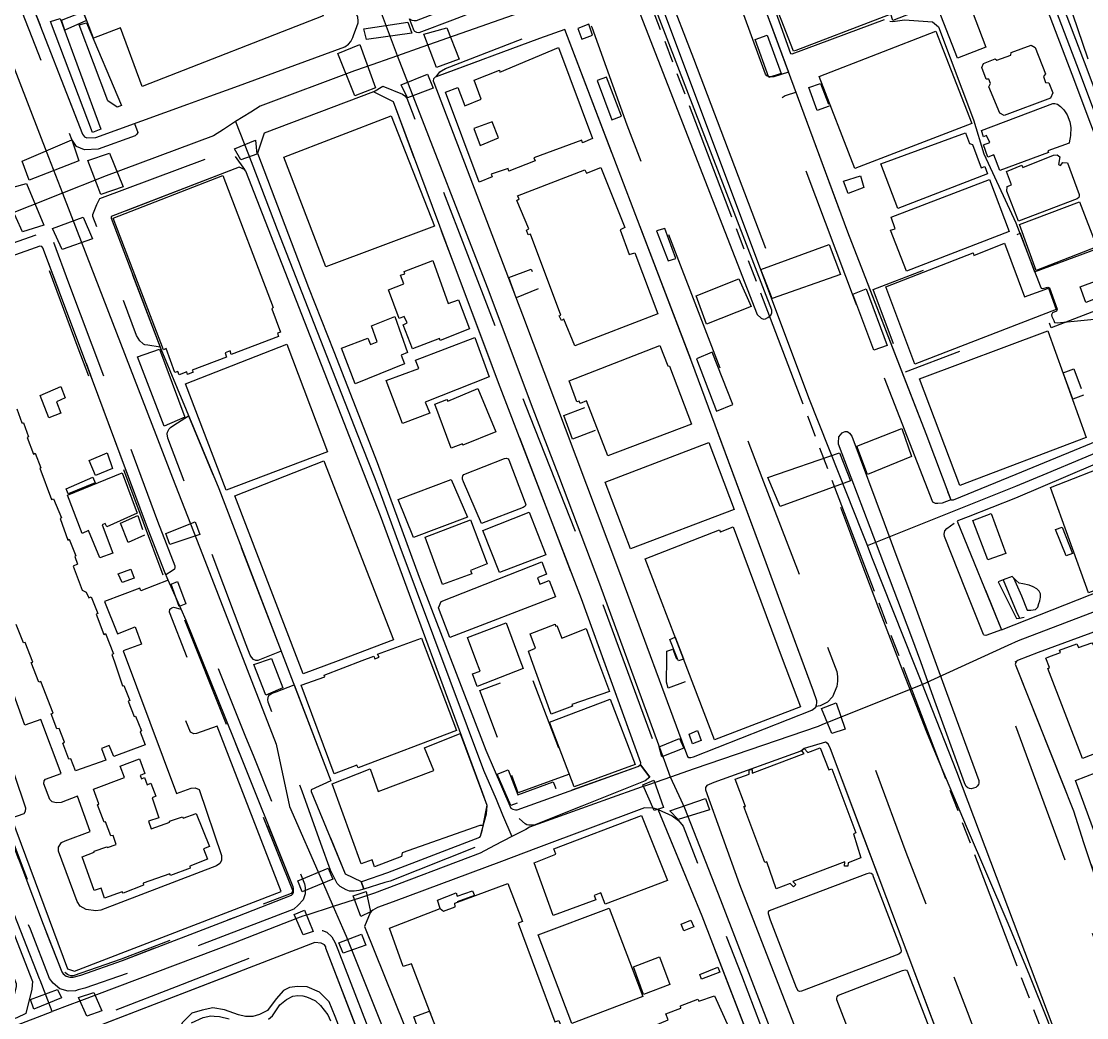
# Model space of a CAD drawing. Header units: millimetres. Extents: x 198785 to 203305, y 542885 to 545889.
# Drawn here: x 202351.9 to 202624.1, y 543829.1 to 544083.7 of the extents above; entities that cross this region are included whole.
import ezdxf

# ---------------------------------------------------------------- set-up
doc = ezdxf.new("R2010")
doc.units = ezdxf.units.MM
for name, pattern in [('FENCE_25K', [54.3, 28.7, -9.2, -16.4]), ('HIDDEN_BULD_25K', [28.8, 18.4, -10.4]), ('HIDDEN_IN_25K', [56.5, 36.5, -20]), ('HIDDEN_SIGUNGU_25K', [51.2, 30.4, -3.2, 5.6, -3.2, 5.6, -3.2])]:
    doc.linetypes.add(name, pattern=pattern)
for name, color, linetype in [('A0013114', 253, 'Continuous'), ('A0013117', 253, 'Continuous'), ('A0013118', 253, 'Continuous'), ('A0023214', 253, 'Continuous'), ('A0023217', 253, 'Continuous'), ('A0033324', 253, 'Continuous'), ('A0043325', 253, 'Continuous'), ('A0151224', 253, 'Continuous'), ('B0014111', 253, 'Continuous'), ('B0014114', 253, 'Continuous'), ('B0014115', 253, 'Continuous'), ('B0014116', 253, 'Continuous'), ('B0024120', 253, 'Continuous'), ('C0076117', 253, 'Continuous'), ('C0523121', 253, 'Continuous'), ('F0017111', 253, 'Continuous'), ('G0018113', 253, 'Continuous')]:
    doc.layers.add(name, color=color, linetype=linetype)

msp = doc.modelspace()

# ---------------------------------------------------------------- linework, layer by layer
at = {"layer": 'A0013114'}
for points in [[(202351.16, 544096.9), (202353.3, 544091.4), (202367.53, 544054.85), (202368, 544054.12), (202368.6, 544053.87), (202370.97, 544053.98), (202394.43, 544062.46), (202400.07, 544064.53), (202406.45, 544066.88), (202434.55, 544077.19), (202435.52, 544077.79), (202436.12, 544078.51), (202436.59, 544079.52), (202436.87, 544080.27), (202437.28, 544081.4), (202437.94, 544083.32), (202438.01, 544083.83), (202437.88, 544084.71), (202437.6, 544085.37), (202407.37, 544172.99), (202390.65, 544216.61)], [(202537.27, 544099.48), (202562.98, 544029.91), (202583.01, 543978.36), (202589.38, 543961.37), (202589.84, 543961.35), (202590.11, 543961.42), (202606.12, 543967.92), (202631.12, 543978.29)], [(202555.21, 543909.48), (202555.17, 543910.03), (202554.35, 543912.47), (202545.41, 543936.65), (202542.23, 543945.26), (202523.27, 543996.56), (202490.76, 544081.59), (202484.32, 544079.31), (202457.64, 544069.37), (202457.41, 544069.17), (202457.21, 544068.94), (202457.18, 544068.46), (202457.28, 544068.06), (202479.94, 544008.66), (202504.51, 543943.54), (202522.1, 543895.81)], [(202510.14, 543893.71), (202510.17, 543894.16), (202495.01, 543936.12), (202474.27, 543990.21), (202462.04, 544022.64), (202447.01, 544063.07), (202441.86, 544065.67), (202413.95, 544055.1)], [(202407.53, 544046.37), (202374.89, 544033.8), (202374.85, 544033.41), (202387.52, 543999.94), (202402.34, 543964.26), (202431.01, 543889.57), (202425.96, 543887.25), (202425.99, 543886.82), (202434.62, 543865.85)], [(202421.28, 543860.73), (202421.43, 543861.15), (202421.41, 543862.03), (202421.33, 543862.49), (202406.26, 543900.17), (202394.02, 543930.55), (202392.73, 543933.46), (202389.45, 543940.88), (202388.48, 543943.06), (202383.9, 543954.92), (202370.11, 543991.97), (202357.42, 544025.8), (202357.17, 544026.15), (202356.59, 544026.25), (202349.24, 544023.61)], [(202632.73, 543973.2), (202605.97, 543961.82), (202593.88, 543957.08), (202591.39, 543956.07), (202591.07, 543955.92), (202602.4, 543928.2), (202663.9, 543952.48)], [(202669.59, 543941.47), (202663.23, 543941.31), (202662.1, 543940.84), (202611.76, 543922.37), (202606.42, 543920.3), (202606.22, 543920.1), (202605.89, 543919.42), (202620.79, 543881.91), (202623.34, 543873.86), (202628.56, 543858.24), (202638.03, 543832.03), (202654.41, 543790.81), (202667.31, 543755.87), (202677.44, 543751.53), (202730.14, 543771.65), (202731.08, 543774.04)], [(202593.19, 543806.13), (202558.63, 543897.75), (202558.04, 543899.01), (202557.37, 543899.48)], [(202343.73, 543889.12), (202357.47, 543852.92), (202362.23, 543840.76), (202362.58, 543840.26)], [(202526.7, 543887.25), (202535.44, 543863.09), (202556.19, 543809.63)], [(202441.07, 543855.85), (202439.63, 543852.35), (202454.73, 543814.69), (202465.21, 543786.94), (202480.37, 543746.19), (202494, 543707.58), (202501.39, 543685.46), (202501.83, 543685.31), (202502.71, 543685.31), (202561.63, 543706.52), (202566.77, 543708.37), (202569.39, 543709.31), (202569.7, 543709.44), (202573.73, 543723.79), (202573.71, 543724.74), (202552.42, 543786.06), (202525.84, 543855.03), (202514.6, 543882.23)], [(202433.18, 543659.84), (202492.92, 543683.12), (202475.6, 543728.89), (202450.46, 543792.95), (202429.7, 543846.85), (202429.68, 543847.15), (202429.37, 543847.65), (202428.52, 543848.12), (202426.88, 543848.25)]]:
    msp.add_lwpolyline(points, dxfattribs=at)
at = {"layer": 'A0013117'}
for points in [[(202664.3, 544150.36), (202663.61, 544150.33), (202612.59, 544130.78), (202603.75, 544127.01), (202603.56, 544126.66), (202603.56, 544126.16), (202603.97, 544124.45), (202624.14, 544071.49), (202637.91, 544034.88), (202642.27, 544033.13), (202702.32, 544055.9), (202703.07, 544057.12), (202703.19, 544057.71), (202703.19, 544058.5), (202701.07, 544065.3), (202686.04, 544106.88), (202670.12, 544147.5), (202669.77, 544147.84), (202664.3, 544150.36)], [(202663.9, 543952.48), (202664.82, 543953.91), (202652.23, 543986.84), (202636.67, 544026.87), (202636.07, 544028.39), (202634.7, 544032.04), (202620.4, 544070.07), (202600.24, 544123.03), (202599.53, 544123.85), (202599.27, 544124.23), (202598.87, 544124.48), (202598.39, 544124.48), (202598.29, 544124.48), (202595.85, 544123.58), (202555.99, 544107.67), (202554.49, 544107.03), (202537.36, 544099.95), (202537.27, 544099.48)], [(202413.95, 544055.1), (202412.22, 544049.94), (202425.25, 544015.64), (202431.78, 543999.29), (202442.81, 543970.91), (202453.54, 543941.62), (202470.63, 543897.41), (202477.02, 543882.56), (202477.52, 543882.31), (202478.15, 543882.21), (202478.62, 543882.18), (202509.48, 543893.28), (202510.14, 543893.71)], [(202434.62, 543865.85), (202438.75, 543863.89), (202439.13, 543863.91), (202445.54, 543866.13), (202469.03, 543875.19), (202469.26, 543875.41), (202470.21, 543878.99), (202470.79, 543881.15), (202470.97, 543883.29), (202469.46, 543887.27), (202443.72, 543957.28), (202409.23, 544045.38), (202408.92, 544045.79), (202407.53, 544046.37)], [(202522.1, 543895.81), (202522.48, 543895.56), (202522.98, 543895.51), (202523.69, 543895.68), (202553.88, 543907.61), (202554.94, 543908.42), (202555.13, 543908.97), (202555.21, 543909.48)], [(202557.37, 543899.48), (202551.94, 543897.86), (202551.09, 543897.2), (202528.9, 543889.14), (202527.05, 543888.39), (202526.74, 543887.92), (202526.7, 543887.25)], [(202514.6, 543882.23), (202513.32, 543882.59), (202511.15, 543882.68), (202483.37, 543872.29), (202474.6, 543869), (202446.93, 543858.64), (202442.9, 543857.2), (202441.7, 543856.57), (202441.36, 543856.25), (202441.08, 543855.88), (202441.07, 543855.85)], [(202362.58, 543840.26), (202363.36, 543839.63), (202364.27, 543839.38), (202365.15, 543839.43), (202365.5, 543839.53), (202367.09, 543839.93), (202377.74, 543843.66), (202407.19, 543855.04), (202420.93, 543860.35), (202421.28, 543860.73)], [(202426.88, 543848.25), (202367.56, 543825.33), (202365.96, 543824.71)]]:
    msp.add_lwpolyline(points, dxfattribs=at)
at = {"layer": 'A0013118'}
for points in [[(202389.45, 543940.88), (202382.47, 543938.14), (202382.2, 543938.79), (202373.17, 543935.37), (202376.46, 543927.16), (202380.96, 543928.98), (202382.57, 543924.49), (202377.89, 543922.78), (202391.52, 543886.33), (202395.33, 543887.73), (202396.29, 543887.79), (202397.32, 543887.41), (202403.08, 543870.51), (202403.06, 543869.24), (202402.61, 543868.43), (202401.76, 543867.85), (202372.24, 543856.54), (202370.97, 543856.35), (202368.48, 543856.71), (202366.96, 543857.56), (202366.17, 543858.74), (202361.41, 543871.62), (202361.42, 543872.65), (202362.18, 543873.79), (202363.08, 543874.24), (202369.46, 543876.68), (202366.24, 543885.64), (202362.09, 543884.08), (202360.81, 543883.96), (202359.75, 543884.18), (202359.17, 543884.84), (202357.66, 543888.83), (202357.73, 543889.57), (202358.08, 543890.04), (202362.04, 543891.48), (202356.92, 543905.27), (202352.79, 543903.78), (202348.38, 543916.12)], [(202394.24, 543921.13), (202389.79, 543932.65), (202389.88, 543933.46), (202390.36, 543933.81), (202390.8, 543933.94), (202392.73, 543933.46)], [(202350.06, 543891.25), (202352.96, 543882.72), (202352.85, 543881.78), (202352.5, 543881.17), (202349.36, 543880.01), (202363.7, 543841.58), (202365.49, 543840.95), (202418.26, 543861.32), (202401.9, 543903.56), (202396.62, 543901.69), (202395.94, 543901.63), (202395.09, 543902.01), (202393.92, 543904.92)], [(202433.94, 543823.44), (202433.81, 543824.93), (202432.13, 543829.39), (202430.59, 543833.13), (202428.07, 543835.57), (202424.95, 543836.91), (202422.46, 543837.03), (202420.46, 543836.77), (202418.87, 543835.99), (202417.05, 543833.86), (202414.78, 543830.9), (202412.76, 543829.86), (202411.04, 543829.35), (202409.2, 543829.34), (202407.36, 543829.77), (202403.82, 543831.09), (202400.87, 543831.55), (202398.15, 543830.99), (202395.48, 543830.21), (202393.1, 543827.85), (202391.64, 543825.24), (202390.65, 543821.84)], [(202415.05, 543828.66), (202416.09, 543829.57), (202417.99, 543832.35), (202419.64, 543833.71), (202421.29, 543834.57), (202422.59, 543834.74), (202423.82, 543834.62), (202424.77, 543834.39), (202425.78, 543833.95), (202427.04, 543833.38), (202428.31, 543832.19), (202430.21, 543829.75), (202430.87, 543828.26)], [(202395.41, 543827.74), (202398.38, 543829.08), (202400.35, 543829.5), (202401.2, 543829.48), (202402.56, 543829.36), (202405.01, 543828.78)]]:
    msp.add_lwpolyline(points, dxfattribs=at)
at = {"layer": 'A0023214'}
for points in [[(202448.01, 544074.85), (202445.19, 544082.35), (202443.66, 544086.43), (202410.08, 544179.22), (202398.71, 544208.8), (202393.32, 544217.16), (202392.77, 544218.41), (202387.22, 544232.52), (202379.11, 544253.11)], [(202293.88, 544221.69), (202299.42, 544203.79), (202300.59, 544200.04), (202307.99, 544180.3), (202327.64, 544129.58), (202329.82, 544123.95), (202331.94, 544118.48), (202341.68, 544093.34), (202342.96, 544090.02), (202343.72, 544088.08), (202358.88, 544048.93), (202362.44, 544039.74)], [(202511.96, 544097.34), (202487.52, 544088.75), (202454.24, 544077.04), (202448.01, 544074.85)], [(202568.1, 543949.69), (202566.56, 543953.57), (202560.87, 543967.94), (202553.14, 543987.46), (202514.45, 544090.7), (202511.96, 544097.34)], [(202448.01, 544074.85), (202439.72, 544071.94), (202437, 544070.98), (202412.93, 544062.03), (202410.52, 544060.49), (202406.66, 544058.04), (202403.55, 544056.06), (202400.98, 544054.42), (202372.93, 544043.89), (202371.86, 544043.47), (202362.44, 544039.74)], [(202586.76, 543708.09), (202583.86, 543715.96), (202543.93, 543824.57), (202530.64, 543859.06), (202521.47, 543882.64), (202520.51, 543884.68), (202517.76, 543890.54), (202516.21, 543894.78), (202515.7, 543896.18), (202499.76, 543939.83), (202489.22, 543967.56), (202485.37, 543977.68), (202482.72, 543984.55), (202470.99, 544015.65), (202450.84, 544067.58), (202448.01, 544074.85)], [(202362.44, 544039.74), (202354.09, 544036.42), (202330.82, 544027.2), (202297.04, 544013.81), (202290.5, 544011.22)], [(202362.44, 544039.74), (202366.18, 544030.04), (202386.23, 543978.12), (202390.54, 543967.04), (202398.18, 543947.41), (202417.04, 543898.97), (202420.39, 543883.06), (202428.84, 543863.79), (202431.62, 543857.46), (202433.98, 543852.06), (202434.92, 543849.93), (202447.51, 543818.36), (202451.79, 543807.13), (202460.58, 543783.68), (202472.99, 543749.99), (202476.62, 543740.29), (202487.91, 543709.89), (202498.11, 543684.39), (202501.66, 543675.53)], [(202283.05, 543795.22), (202292.28, 543804.72), (202295.5, 543806.5), (202320.54, 543815.63), (202355.99, 543829.18), (202359.82, 543830.64), (202356.69, 543838.63), (202356.56, 543838.98), (202348.56, 543859.45), (202339.12, 543884.7), (202338.77, 543885.46), (202338.7, 543885.76), (202338.59, 543886.34), (202326.94, 543916.63), (202321.62, 543929.98), (202309.48, 543961.31), (202307.42, 543966.6), (202306.5, 543968.94), (202294.87, 543999.62), (202293.83, 544002.38), (202290.5, 544011.22)], [(202568.1, 543949.69), (202590.25, 543958.55), (202606.05, 543964.87), (202614.03, 543968.23), (202631.92, 543975.74)], [(202582.15, 543914.17), (202580.1, 543919.35), (202569.27, 543946.72), (202568.1, 543949.69)], [(202662.29, 543946.58), (202606.61, 543925.34), (202604.01, 543924.16), (202582.15, 543914.17)], [(202651.37, 543732.01), (202645.73, 543746.93), (202590.97, 543891.89), (202583.69, 543910.3), (202582.15, 543914.17)]]:
    msp.add_lwpolyline(points, dxfattribs=at)
at = {"layer": 'A0023217'}
for points in [[(202637.7, 544029.74), (202636.3, 544033.46), (202622.27, 544070.78), (202601.34, 544125.76), (202601.18, 544126.18), (202599.64, 544129.25)], [(202406.66, 544058.04), (202409.91, 544049.6), (202417.24, 544030.51), (202437.75, 543978.29), (202442.02, 543967.31), (202443.27, 543964.09), (202448.63, 543949.45), (202470.04, 543892.34), (202473.21, 543884.86), (202474.89, 543880.88), (202477.23, 543875.35)], [(202582.15, 543914.17), (202556.42, 543903.87), (202555.53, 543903.51), (202523.82, 543892.62), (202517.76, 543890.54), (202512.13, 543888.6), (202510.32, 543887.98), (202501.65, 543884.86), (202481.78, 543877.71), (202480.79, 543877.19), (202477.23, 543875.35)], [(202477.23, 543875.35), (202472.82, 543873.06), (202469.11, 543871.13), (202442.12, 543860.84), (202438.59, 543859.7), (202431.62, 543857.46), (202424.86, 543855.28), (202423.87, 543854.97), (202423.13, 543854.73), (202422.45, 543854.46), (202406.08, 543848.07), (202366.55, 543833.21), (202364.3, 543832.35), (202359.82, 543830.64)]]:
    msp.add_lwpolyline(points, dxfattribs=at)
at = {"layer": 'A0033324', "linetype": 'HIDDEN_IN_25K', "flags": 128}
for points in [[(202437.29, 544233.06), (202439.81, 544229.88), (202441.58, 544226.74), (202442.86, 544224.34), (202443.25, 544223.06), (202448.92, 544212.03), (202459.05, 544183.96), (202468.7, 544157.71), (202473.36, 544145.21), (202480.2, 544126.91), (202491.19, 544098.01), (202491.62, 544096.55), (202491.6, 544096.18), (202491.55, 544095.52), (202491.32, 544095.08), (202490.5, 544094.36), (202483.81, 544091.71), (202474.84, 544089.04), (202465.39, 544085.23), (202462.05, 544083.98), (202453.46, 544080.77), (202452.96, 544080.8), (202452.48, 544081.08), (202452.3, 544081.23), (202451.1, 544084.28), (202451.69, 544083.97), (202452.32, 544083.87), (202452.86, 544083.87), (202481.71, 544095.01), (202484.23, 544095.99), (202484.53, 544096.45), (202484.61, 544096.7), (202484.63, 544096.97), (202484.51, 544097.83), (202453.55, 544181.22), (202443.58, 544208.12), (202391.52, 544231.29), (202390.23, 544230.48), (202388.6, 544235.8), (202388.76, 544236.92), (202389.03, 544237.4), (202389.87, 544238.03), (202397.83, 544241.53), (202401.82, 544243.33), (202406.88, 544244.99), (202411.3, 544245.99), (202414.95, 544246.17), (202418.84, 544245.58), (202423.32, 544243.95), (202427.4, 544241.88), (202430.99, 544239.3), (202434.43, 544236.21), (202437.29, 544233.06)], [(202368, 544054.12), (202368.6, 544053.87), (202370.97, 544053.98), (202380.81, 544057.54), (202381.64, 544055.3), (202381.42, 544054.8), (202380.99, 544054.42), (202371.56, 544051.01), (202368.06, 544050.84), (202365.99, 544051.72), (202364.84, 544053.47), (202346.98, 544099.36), (202345.23, 544103.92), (202341.15, 544114.59), (202320.96, 544170.13), (202320.76, 544170.84), (202320.64, 544171.55), (202320.87, 544172.13), (202322.56, 544174.5), (202337.64, 544133.02), (202341.63, 544122.04), (202343.96, 544115.64), (202349.78, 544100.44), (202351.16, 544096.9), (202353.3, 544091.4), (202367.53, 544054.85), (202368, 544054.12)], [(202547.91, 544070.7), (202544.19, 544069.46), (202543.53, 544069.46), (202543.09, 544069.46), (202542.81, 544069.53), (202542.37, 544069.78), (202542.08, 544070.19), (202533.09, 544094.7), (202532.93, 544095.49), (202532.9, 544095.93), (202532.96, 544096.56), (202533.15, 544097.22), (202533.46, 544097.63), (202534.22, 544098.19), (202537.27, 544099.48), (202547.91, 544070.7)], [(202497.68, 544082.18), (202506.64, 544057.22), (202520.68, 544020.37), (202522.71, 544015.06), (202541.13, 543967.13), (202560.26, 543917.56), (202560.47, 543916.21), (202560.48, 543915.7), (202560.47, 543915.03), (202560.25, 543913.68), (202559.2, 543911.01), (202557.9, 543909.68), (202556.03, 543908.73), (202554.98, 543908.54), (202555.13, 543908.97), (202555.21, 543909.48), (202555.17, 543910.03), (202554.35, 543912.47), (202545.41, 543936.65), (202542.23, 543945.26), (202523.27, 543996.56), (202490.76, 544081.59), (202484.32, 544079.31), (202457.92, 544069.48), (202458.83, 544070.75), (202459.24, 544071.04), (202460.31, 544071.58), (202494.64, 544084.9), (202495.57, 544084.93), (202496.18, 544084.66), (202496.76, 544084.16), (202497.21, 544083.39), (202497.68, 544082.18)], [(202512.51, 543890.56), (202510.14, 543893.71), (202510.17, 543894.16), (202495.01, 543936.12), (202484.64, 543963.17), (202474.27, 543990.21), (202462.04, 544022.64), (202447.01, 544063.07), (202441.86, 544065.67), (202444.24, 544067.09), (202449.33, 544065.05), (202449.93, 544064.62), (202450.41, 544064.02), (202465.51, 544025.23), (202477.54, 543993.72), (202481.79, 543982.92), (202495.77, 543947.4), (202514.32, 543897.03), (202514.3, 543895.67), (202514.12, 543894.24), (202513.36, 543892.32), (202512.51, 543890.56)], [(202587.2, 543960.5), (202586.13, 543960.47), (202585.47, 543960.47), (202584.84, 543960.79), (202568.95, 544001.53), (202565.07, 544011.88), (202545.98, 544062.73), (202546.11, 544063.71), (202546.33, 544064.12), (202546.55, 544064.37), (202547.12, 544064.68), (202547.45, 544064.8), (202549.79, 544065.6), (202562.98, 544029.91), (202583.01, 543978.36), (202589.38, 543961.37), (202587.2, 543960.5)], [(202406.53, 544049.14), (202408.92, 544045.79), (202407.53, 544046.37), (202374.89, 544033.8), (202374.85, 544033.41), (202387.34, 544000.41), (202384.2, 544000.93), (202383.42, 544001.03), (202383.12, 544001.16), (202382.94, 544001.31), (202382.14, 544002.02), (202381.31, 544003.4), (202374.89, 544020.87), (202370.2, 544033.76), (202370.2, 544034.29), (202371.15, 544036.83), (202371.94, 544038.36), (202403.46, 544050.14), (202404.19, 544050.17), (202404.82, 544050.07), (202405.62, 544049.87), (202406.53, 544049.14)], [(202360.09, 544027.22), (202363.98, 544016.87), (202372.92, 543993.02), (202386.71, 543955.98), (202391.12, 543944.56), (202391.12, 543944.08), (202391.05, 543943.66), (202390.48, 543943.21), (202388.85, 543942.24), (202388.48, 543943.06), (202383.9, 543954.92), (202370.11, 543991.97), (202357.42, 544025.8), (202357.17, 544026.15), (202356.59, 544026.25), (202349.24, 544023.61), (202333.66, 544017.82), (202310.83, 544008.99), (202299.93, 544004.93), (202299.73, 544004.46), (202299.7, 544003.78), (202300.03, 544002.84), (202311.21, 543973.79), (202314.93, 543964.11), (202331.1, 543921.83), (202329.55, 543921.34), (202329, 543921.24), (202328.27, 543921.41), (202327.91, 543921.77), (202312.61, 543961.78), (202312.13, 543963.03), (202297.22, 544001.81), (202296.69, 544003.32), (202296.75, 544005.11), (202297.67, 544007.29), (202309.77, 544011.79), (202332.6, 544020.63), (202348.21, 544026.43), (202356.32, 544029.35), (202358.9, 544028.9), (202360.09, 544027.22)], [(202418.28, 543922.74), (202412.31, 543920.33), (202412.06, 543920.33), (202411.81, 543920.35), (202411.2, 543920.58), (202410.68, 543921.21), (202410.37, 543921.71), (202409.32, 543924.35), (202399.96, 543949.19), (202399.58, 543950.21), (202389.33, 543977.19), (202389.15, 543978.27), (202389.28, 543978.65), (202389.68, 543979.56), (202389.98, 543979.88), (202390.88, 543980.46), (202394.62, 543982.85), (202402.34, 543964.26), (202418.28, 543922.74)], [(202602.4, 543928.2), (202598.34, 543926.71), (202597.97, 543926.77), (202597.74, 543926.99), (202593.16, 543938.49), (202587.77, 543952.01), (202587.71, 543952.61), (202587.93, 543953.46), (202588.43, 543954.03), (202589.32, 543954.78), (202591.07, 543955.92), (202602.4, 543928.2)], [(202378.95, 543840.37), (202368.1, 543836.58), (202366.42, 543836.15), (202365.74, 543835.96), (202363.89, 543835.85), (202361.73, 543836.45), (202360, 543837.85), (202359.12, 543839.1), (202354.21, 543851.66), (202345.34, 543875.01), (202340.46, 543887.87), (202332.4, 543908.76), (202331.96, 543910.74), (202331.96, 543911.81), (202332.57, 543912.63), (202334.32, 543913.49), (202343.73, 543889.12), (202357.47, 543852.92), (202362.23, 543840.76), (202362.58, 543840.26), (202363.36, 543839.63), (202364.27, 543839.38), (202365.15, 543839.43), (202365.5, 543839.53), (202367.09, 543839.93), (202377.74, 543843.66), (202407.19, 543855.04), (202420.93, 543860.35), (202421.28, 543860.73), (202421.43, 543861.15), (202421.41, 543862.03), (202421.33, 543862.49), (202406.26, 543900.17), (202394.02, 543930.55), (202393.27, 543932.25), (202395.06, 543932.41), (202396.36, 543932.01), (202397.01, 543931.17), (202409.04, 543901.29), (202411.28, 543895.68), (202424.24, 543863.3), (202424.4, 543862.32), (202424.45, 543860.68), (202423.9, 543859.14), (202422.65, 543857.8), (202421.53, 543856.83), (202408.45, 543851.77), (202391.83, 543845.35), (202378.95, 543840.37)], [(202667.31, 543755.87), (202677.44, 543751.53), (202730.14, 543771.65), (202731.08, 543774.04), (202732.3, 543777.54), (202732.27, 543771.42), (202732.12, 543770.75), (202731.72, 543769.81), (202730.5, 543768.63), (202704.94, 543758.95), (202680.95, 543749.87), (202671.08, 543746.81), (202670.04, 543746.83), (202663.41, 543749.88), (202662.73, 543750.78), (202656.75, 543766.35), (202637.36, 543818.76), (202631.69, 543834.1), (202614.49, 543880.63), (202601.39, 543916.15), (202601.2, 543916.97), (202601.32, 543917.6), (202601.89, 543918.04), (202602.7, 543918.44), (202606.42, 543920.3), (202606.22, 543920.1), (202605.89, 543919.42), (202620.79, 543881.91), (202623.34, 543873.86), (202628.56, 543858.24), (202638.03, 543832.03), (202654.41, 543790.81), (202667.31, 543755.87)], [(202438.75, 543863.89), (202439.42, 543861.93), (202438.11, 543861.53), (202436.91, 543861.38), (202436.4, 543861.38), (202435.75, 543861.38), (202434.87, 543861.73), (202433.38, 543862.56), (202432.58, 543863.37), (202430.94, 543866.72), (202428.4, 543873.59), (202423.63, 543886.92), (202422.38, 543890.4), (202417.78, 543902.42), (202414.98, 543909.71), (202414.85, 543910.39), (202415.06, 543911.2), (202415.31, 543911.57), (202416.01, 543911.95), (202416.99, 543912.33), (202421.6, 543914.09), (202431.01, 543889.57), (202425.96, 543887.25), (202425.99, 543886.82), (202434.62, 543865.85), (202438.75, 543863.89)], [(202599.42, 543720.9), (202598.62, 543720.74), (202598.11, 543720.84), (202597.7, 543721.06), (202597.11, 543722.3), (202597.66, 543722.32), (202604.9, 543725), (202605.06, 543725.11), (202604.9, 543726.02), (202617.33, 543731.05), (202619.33, 543733.81), (202619.41, 543735.73), (202619.14, 543737.27), (202618.24, 543740.34), (202593.19, 543806.13), (202567.27, 543874.85), (202558.63, 543897.75), (202558.04, 543899.01), (202557.37, 543899.48), (202562.39, 543901.47), (202563.02, 543901.72), (202564.32, 543901.82), (202564.94, 543901.82), (202565.58, 543901.71), (202566.26, 543901.41), (202566.81, 543900.92), (202567.35, 543900.06), (202577.95, 543871.33), (202594.01, 543829.52), (202598.07, 543818.87), (202618.23, 543765.96), (202628.12, 543740.52), (202628.33, 543739.08), (202628.33, 543738.37), (202628.26, 543737.57), (202627.86, 543735.38), (202627.06, 543733.5), (202626.15, 543732.43), (202624.81, 543731.32), (202621.6, 543729.58), (202611.63, 543725.67), (202609.04, 543724.66), (202599.42, 543720.9)], [(202512.51, 543890.56), (202511.27, 543889.55), (202495.15, 543883.12), (202482.91, 543878.23), (202482.48, 543878.23), (202481.55, 543878.25), (202481.07, 543878.33), (202480.64, 543878.6), (202479.18, 543879.91), (202477.02, 543882.56), (202477.52, 543882.31), (202478.15, 543882.21), (202478.62, 543882.18), (202509.48, 543893.28), (202510.14, 543893.71), (202512.51, 543890.56)], [(202323.29, 543819.51), (202287.14, 543807.8), (202286.62, 543807.85), (202286.27, 543808.19), (202274.05, 543839.97), (202265.54, 543862.95), (202266.71, 543866.65), (202263.41, 543876.14), (202263.21, 543877.05), (202263.26, 543877.48), (202263.46, 543878.01), (202263.79, 543878.61), (202263.97, 543878.81), (202264.32, 543879.11), (202265.12, 543879.47), (202265.37, 543879.62), (202277.05, 543848.8), (202290.39, 543813.73), (202290.82, 543813.53), (202291.78, 543813.5), (202323.39, 543823.75), (202349.24, 543832.73), (202349.62, 543832.91), (202350.65, 543836.96), (202350.7, 543837.67), (202339.65, 543865.99), (202334.52, 543880.28), (202333.81, 543881.79), (202333.66, 543882.4), (202333.46, 543883.56), (202332.89, 543885.04), (202335.08, 543885.67), (202335.84, 543885.44), (202336.63, 543884.82), (202337.54, 543883.28), (202337.6, 543883.14), (202338.22, 543881.81), (202343.4, 543867.39), (202345.29, 543862.54), (202354.76, 543838.28), (202354.62, 543836.32), (202353.03, 543830.09), (202350.75, 543829.02), (202324.66, 543819.96), (202323.29, 543819.51)], [(202439.42, 543861.93), (202438.75, 543863.89), (202439.13, 543863.91), (202445.54, 543866.13), (202469.03, 543875.19), (202469.26, 543875.41), (202470.21, 543878.99), (202470.79, 543881.15), (202470.97, 543883.29), (202472.65, 543878.88), (202471.79, 543874.67), (202471.29, 543873.94), (202446.12, 543863.97), (202444.79, 543863.57), (202439.42, 543861.93)], [(202573.35, 543710.87), (202569.7, 543709.44), (202573.73, 543723.79), (202573.71, 543724.74), (202552.42, 543786.06), (202525.84, 543855.03), (202514.6, 543882.23), (202518.18, 543880.61), (202519.86, 543879.45), (202521, 543878.04), (202535.9, 543839.95), (202552.57, 543796.15), (202560.31, 543775.79), (202575.52, 543735.29), (202578.87, 543726.53), (202579.04, 543725.42), (202579.14, 543724.27), (202578.97, 543722.91), (202575.47, 543713.29), (202574.79, 543712.01), (202574.31, 543711.43), (202573.96, 543711.25), (202573.35, 543710.87)], [(202431.28, 543849.69), (202432.08, 543848.18), (202432.79, 543846.49), (202445.17, 543814.55), (202455.67, 543786.96), (202465.86, 543760.23), (202475.13, 543735.94), (202483.61, 543712.76), (202492.7, 543688.79), (202494.59, 543684.17), (202494.3, 543682.94), (202493.55, 543681.72), (202491.67, 543680.39), (202474.67, 543674.09), (202463.5, 543668.26), (202432.26, 543656.1), (202392.89, 543641.09), (202390.3, 543641.46), (202365.76, 543633.31), (202364.52, 543632.97), (202362.8, 543632.91), (202360.28, 543633.22), (202357.55, 543634.45), (202354.54, 543637.32), (202348.51, 543652.8), (202335.57, 543687.55), (202325.31, 543715.49), (202325.3, 543717.16), (202325.94, 543718.84), (202328.35, 543720.68), (202350.45, 543728.94), (202353.37, 543725.64), (202341.95, 543722.45), (202337.41, 543720.95), (202329.56, 543718.64), (202327.36, 543717.55), (202339.22, 543685.73), (202340.47, 543682.53), (202357.01, 543640.82), (202364.32, 543636), (202404.38, 543650.7), (202405.65, 543649.48), (202419.33, 543654.45), (202492.92, 543683.12), (202475.61, 543728.86), (202475.6, 543728.89), (202450.46, 543792.95), (202429.7, 543846.85), (202429.68, 543847.15), (202429.37, 543847.65), (202428.52, 543848.12), (202426.88, 543848.25), (202365.96, 543824.71), (202360.69, 543822.32), (202310.68, 543803.61), (202296.99, 543798.3), (202294.82, 543796.45), (202294.21, 543795.49), (202300.84, 543777.43), (202308.92, 543764.5), (202315.07, 543748.38), (202319.88, 543737.34), (202321.93, 543736.83), (202320.78, 543739.88), (202336.22, 543744.89), (202338.35, 543739.11), (202323.19, 543733.31), (202321.27, 543733.47), (202320.29, 543733.57), (202319.03, 543733.98), (202318.02, 543734.79), (202316.86, 543737.01), (202307.08, 543763.13), (202297.25, 543778.93), (202291.01, 543795.39), (202291.22, 543796.55), (202291.64, 543797.6), (202292.39, 543798.65), (202305.44, 543804), (202391.53, 543836.99), (202428.27, 543851.39), (202428.86, 543851.35), (202429.99, 543850.9), (202431.28, 543849.69)]]:
    msp.add_lwpolyline(points, dxfattribs=at)
at = {"layer": 'A0043325'}
for points in [[(202451.66, 544080.61), (202440.09, 544079.06), (202439.4, 544081.73), (202450.63, 544083.47), (202451.66, 544080.61)], [(202463.76, 544074), (202458.02, 544071.89), (202454.78, 544080.38), (202460.62, 544082), (202463.76, 544074)], [(202442.41, 544066.7), (202437.08, 544064.63), (202432.76, 544075.48), (202438.41, 544077.76), (202442.41, 544066.7)], [(202457.18, 544066.55), (202450.59, 544064.1), (202448.97, 544067.43), (202455.67, 544070.14), (202457.18, 544066.55)], [(202366.63, 544047.99), (202353.86, 544043.04), (202352.1, 544047.95), (202364.79, 544053.36), (202366.63, 544047.99)], [(202412.11, 544049.7), (202408.03, 544048.28), (202406.41, 544051.08), (202411.74, 544053.28), (202412.11, 544049.7)], [(202377.93, 544041.38), (202372.18, 544039.44), (202368.91, 544048.11), (202374.44, 544050.02), (202377.93, 544041.38)], [(202357.69, 544031.58), (202352.18, 544029.88), (202347.34, 544040.6), (202353.21, 544042.2), (202357.69, 544031.58)], [(202370.07, 544028.1), (202362.3, 544025.33), (202359.87, 544030.71), (202367.71, 544033.62), (202370.07, 544028.1)], [(202561.23, 544018.95), (202543.74, 544012.81), (202540.91, 544020.28), (202558.31, 544026.6), (202561.23, 544018.95)], [(202538.41, 544010.76), (202527.02, 544006.29), (202524.32, 544013.56), (202535.21, 544017.84), (202538.41, 544010.76)], [(202393.68, 543982.49), (202388.43, 543980.24), (202381.61, 543997.97), (202387.21, 543999.87), (202393.68, 543982.49)], [(202579.41, 543972.44), (202568.11, 543967.85), (202565.39, 543975.1), (202576.87, 543979.59), (202579.41, 543972.44)], [(202563.76, 543966.28), (202545.8, 543959.7), (202542.66, 543967.09), (202560.99, 543973.44), (202563.76, 543966.28)], [(202397.49, 543952.54), (202389.87, 543949.94), (202388.83, 543952.83), (202396.32, 543955.78), (202397.49, 543952.54)], [(202393.95, 543934.8), (202392.25, 543934.11), (202390.15, 543939.83), (202391.8, 543940.49), (202393.95, 543934.8)], [(202418.69, 543913.37), (202414.42, 543911.51), (202411.31, 543919.33), (202415.86, 543920.81), (202418.69, 543913.37)], [(202562.4, 543902.82), (202558.99, 543901.67), (202556.36, 543908.06), (202560.08, 543909.55), (202562.4, 543902.82)], [(202521.17, 543897.96), (202515.53, 543895.75), (202514.85, 543898.24), (202520.09, 543900.43), (202521.17, 543897.96)], [(202516.03, 543882.77), (202513.59, 543882.03), (202510.68, 543888.54), (202513.51, 543889.74), (202516.03, 543882.77)], [(202527.71, 543882.19), (202519.76, 543879.74), (202517.6, 543881.96), (202526.71, 543885.06), (202527.71, 543882.19)], [(202431.51, 543864.48), (202423.64, 543861.26), (202422.57, 543863.99), (202430.34, 543867.27), (202431.51, 543864.48)], [(202441.13, 543856.14), (202438.67, 543854.91), (202436.72, 543860.2), (202440.01, 543861.29), (202441.13, 543856.14)], [(202426.51, 543851.12), (202423.94, 543850.19), (202421.61, 543855.42), (202424.28, 543856.51), (202426.51, 543851.12)], [(202439.91, 543847.63), (202434.14, 543845.54), (202433, 543848.23), (202438.8, 543850.38), (202439.91, 543847.63)], [(202362.16, 543834.15), (202355.13, 543831.24), (202354.2, 543833.67), (202361.1, 543836.28), (202362.16, 543834.15)], [(202372.43, 543830.78), (202368.64, 543829.48), (202366.53, 543834.21), (202370.4, 543835.48), (202372.43, 543830.78)]]:
    msp.add_lwpolyline(points, dxfattribs=at)
at = {"layer": 'A0151224'}
msp.add_lwpolyline([(202573.19, 544000.82), (202569.75, 543999.65), (202564.37, 544013.92), (202567.8, 544015.31), (202573.19, 544000.82)], dxfattribs=at)
at = {"layer": 'B0014111'}
for points in [[(202380.4, 544195.51), (202401.72, 544140.27), (202407.18, 544142.33), (202429.06, 544085.06), (202382.81, 544067.05), (202377.2, 544082), (202370.35, 544079.39), (202346.03, 544142.61), (202342.08, 544141.04), (202330.37, 544171.4), (202334.51, 544173.06), (202332.92, 544177.47), (202380.4, 544195.51)], [(202573.66, 544111.56), (202579.74, 544095.94), (202581.91, 544096.8), (202598.23, 544103.23), (202603.48, 544105.3), (202607.9, 544093.72), (202602.73, 544091.86), (202593.92, 544088.7), (202598.34, 544077.04), (202591.1, 544074.25), (202585.51, 544088.64), (202585.19, 544088.52), (202582.98, 544087.69), (202583.13, 544087.22), (202574.58, 544083.88), (202574.08, 544085.53), (202571.2, 544084.42), (202549.82, 544076.23), (202549.24, 544076.01), (202540.37, 544098.83), (202542.07, 544099.48), (202543.66, 544100.09), (202573.66, 544111.56)], [(202594.81, 544057.59), (202564.85, 544046.04), (202555.78, 544069.58), (202585.58, 544081.14), (202594.81, 544057.59)], [(202611.01, 544076.99), (202613.6, 544070.26), (202613.12, 544069.55), (202613.63, 544068.04), (202614.45, 544067.98), (202615.45, 544065.36), (202614.85, 544064.05), (202603.01, 544059.61), (202601.92, 544060.16), (202599.17, 544066.94), (202599.56, 544067.75), (202599.12, 544068.92), (202598.42, 544068.92), (202597.37, 544071.83), (202597.78, 544072.86), (202600.76, 544074.05), (202601.15, 544073.78), (202604.76, 544075.06), (202604.88, 544075.72), (202609.95, 544077.57), (202611.01, 544076.99)], [(202497.83, 544053.71), (202495.29, 544052.64), (202495.1, 544053.31), (202482.85, 544048.79), (202483.22, 544047.99), (202476.5, 544045.4), (202476.31, 544046.03), (202472, 544044.6), (202472.22, 544043.96), (202468.93, 544042.6), (202460.29, 544065.59), (202463.4, 544066.79), (202465.21, 544062.1), (202469.42, 544063.76), (202467.6, 544068.65), (202474.1, 544071.15), (202474.2, 544070.71), (202489.17, 544076.94), (202497.83, 544053.71)], [(202620.07, 544056.54), (202620.04, 544054.53), (202619.94, 544053.98), (202619.77, 544053.1), (202619.65, 544052.56), (202614.25, 544050.55), (202614.39, 544050.12), (202601.94, 544045.55), (202600.43, 544049.55), (202598.9, 544048.98), (202597.73, 544052.11), (202599.36, 544052.69), (202598.55, 544054.49), (202597.79, 544054.15), (202597.22, 544055.81), (202615.48, 544062.67), (202616.03, 544062.66), (202616.71, 544062.5), (202617.44, 544061.93), (202618.28, 544061.08), (202619.12, 544059.79), (202619.86, 544057.99), (202620.07, 544056.54)], [(202457.49, 544031.34), (202429.68, 544020.9), (202418.97, 544048.98), (202446.37, 544059.56), (202457.49, 544031.34)], [(202469.15, 544051.97), (202473.81, 544053.89), (202472.23, 544058.02), (202467.51, 544056.26), (202469.15, 544051.97)], [(202594.92, 544052.2), (202597.17, 544046.26), (202598.13, 544046.61), (202598.83, 544044.67), (202575.88, 544035.88), (202571.53, 544047.22), (202593.13, 544055.2), (202594.2, 544052.47), (202594.92, 544052.2)], [(202616.97, 544047.07), (202617.47, 544046.85), (202618, 544047.59), (202619.26, 544047.48), (202622.19, 544039.44), (202622.21, 544039.03), (202622.15, 544038.61), (202621.71, 544038.32), (202606.75, 544032.59), (202603.76, 544040.31), (202603.79, 544041.44), (202604.94, 544041.92), (202603.62, 544045.28), (202607.59, 544046.89), (202607.8, 544046.33), (202615.68, 544049.45), (202616.62, 544049.51), (202617.24, 544049.08), (202616.97, 544047.07)], [(202500.02, 544046.34), (202506.12, 544030.99), (202504.92, 544030.41), (202507.26, 544024.12), (202508.68, 544024.52), (202514.53, 544008.92), (202493.34, 544000.75), (202490.57, 544007.52), (202489.89, 544007.22), (202489.36, 544008.4), (202489.78, 544008.59), (202481.97, 544029.29), (202481.45, 544029.12), (202480.97, 544030.33), (202481.56, 544030.62), (202478.54, 544037.92), (202479.08, 544038.28), (202478.69, 544039.1), (202495.89, 544045.72), (202496.3, 544044.9), (202500.02, 544046.34)], [(202417.63, 544003.16), (202405.56, 543998.53), (202405.26, 543999.44), (202403.97, 543998.97), (202404.3, 543997.85), (202395.58, 543994.55), (202395.77, 543993.99), (202394.4, 543993.45), (202394.18, 543994.11), (202392.21, 543993.35), (202391.85, 543994.21), (202391.15, 543993.94), (202388.93, 544000.05), (202388.2, 543999.76), (202375.36, 544033.36), (202403.39, 544044.24), (202416.21, 544010.53), (202415.88, 544010.17), (202418.13, 544004.27), (202417.34, 544003.96), (202417.63, 544003.16)], [(202604.36, 544029.97), (202578.11, 544019.81), (202573.98, 544030.3), (202575.2, 544030.67), (202574.15, 544033.6), (202599.34, 544043.29), (202604.36, 544029.97)], [(202626.69, 544026.08), (202611.22, 544019.97), (202606.93, 544031.72), (202622.26, 544037.56), (202626.69, 544026.08)], [(202603.16, 544026.98), (202608.25, 544013.28), (202614.36, 544015.52), (202616.35, 544009.99), (202580.21, 543996.08), (202572.79, 544015.82), (202595.09, 544024.48), (202595.32, 544023.86), (202603.16, 544026.98)], [(202457.02, 544022.56), (202460.99, 544011.53), (202463.57, 544012.54), (202466.39, 544005.12), (202458.89, 544002.15), (202458.72, 544002.62), (202451.82, 543999.96), (202449.44, 544006.07), (202450.48, 544006.64), (202449.74, 544008.2), (202448.46, 544007.7), (202445.73, 544015.04), (202449.67, 544016.57), (202448.79, 544018.77), (202449.93, 544019.15), (202449.75, 544019.72), (202457.02, 544022.56)], [(202632.55, 544015.2), (202623.92, 544011.79), (202622.48, 544015.84), (202631.14, 544019.08), (202632.55, 544015.2)], [(202447.3, 544008.22), (202450.54, 543999.03), (202448.97, 543998.4), (202449.78, 543996.17), (202437.19, 543991.07), (202433.69, 544000.19), (202440.47, 544002.7), (202441.11, 544001.07), (202442.82, 544001.74), (202441.36, 544005.89), (202447.3, 544008.22)], [(202624.01, 543977.36), (202591.76, 543965.05), (202581.44, 543992.27), (202614.19, 544004.56), (202624.01, 543977.36)], [(202456.26, 543983.53), (202449.28, 543980.9), (202445.15, 543991.86), (202453.44, 543994.97), (202452.6, 543997.1), (202467.81, 544002.86), (202471.48, 543992.83), (202455.11, 543986.31), (202456.26, 543983.53)], [(202430.1, 543973.7), (202404.24, 543963.86), (202393.81, 543991.05), (202419.71, 544001.15), (202430.1, 543973.7)], [(202517.5, 543995.51), (202523.11, 543980.76), (202501.81, 543972.62), (202496.36, 543986.68), (202494.66, 543986.02), (202494.44, 543986.6), (202493.84, 543986.47), (202491.86, 543991.83), (202515.07, 544000.79), (202517.13, 543995.61), (202517.5, 543995.51)], [(202361.97, 543983.54), (202358.91, 543982.38), (202356.68, 543988.06), (202362, 543990.33), (202363.1, 543987.42), (202360.88, 543986.45), (202361.97, 543983.54)], [(202468.53, 543989.87), (202473.16, 543978.76), (202464.76, 543975.37), (202464.65, 543975.7), (202461.76, 543974.61), (202457.56, 543985.85), (202460.63, 543987.07), (202460.92, 543986.62), (202468.53, 543989.87)], [(202657.36, 543949.9), (202624.57, 543937.6), (202614.9, 543964.56), (202647.05, 543977.13), (202657.36, 543949.9)], [(202534.06, 543958.89), (202507.6, 543948.86), (202501.13, 543965.87), (202527.55, 543976.04), (202534.06, 543958.89)], [(202432.84, 543920.28), (202423.92, 543916.92), (202422.65, 543920.23), (202406.49, 543962.42), (202429.16, 543971.39), (202446.96, 543925.59), (202432.84, 543920.28)], [(202480.11, 543959.44), (202469.5, 543955.35), (202464.88, 543966.03), (202464.64, 543966.68), (202464.61, 543967.11), (202464.7, 543967.56), (202464.94, 543967.87), (202475.37, 543971.92), (202475.9, 543972.05), (202476.28, 543971.89), (202476.47, 543971.61), (202480.67, 543960.64), (202480.82, 543960.1), (202480.68, 543959.77), (202480.11, 543959.44)], [(202381.5, 543957.98), (202373.71, 543954.45), (202373.29, 543955.37), (202372.55, 543955.03), (202375.24, 543947.73), (202371.93, 543946.61), (202369.05, 543953.52), (202367.48, 543952.75), (202363.73, 543962.57), (202377.7, 543968.32), (202381.5, 543957.98)], [(202465.88, 543956.93), (202452.1, 543951.77), (202448.19, 543961.47), (202461.77, 543966.58), (202465.88, 543956.93)], [(202485.97, 543947.36), (202474.06, 543942.83), (202469.8, 543953.54), (202481.68, 543958.27), (202485.97, 543947.36)], [(202467.02, 543942.52), (202459.5, 543939.77), (202455.09, 543951.89), (202466.72, 543956.24), (202470.96, 543945), (202466.65, 543943.37), (202467.02, 543942.52)], [(202533.78, 543954.47), (202546.36, 543920.88), (202551, 543908.51), (202529.07, 543900.06), (202521.13, 543920.75), (202511.3, 543946.35), (202530.29, 543953.74), (202530.54, 543953.12), (202530.55, 543953.18), (202533.78, 543954.47)], [(202483.78, 543941.44), (202484.42, 543939.86), (202486.76, 543940.8), (202488.4, 543936.61), (202461.37, 543926.24), (202458.46, 543933.77), (202459.21, 543935.43), (202484.93, 543945.51), (202486.14, 543942.36), (202483.78, 543941.44)], [(202480.12, 543918.27), (202468.4, 543913.72), (202467.2, 543916.94), (202469.15, 543917.64), (202468.08, 543920.47), (202465.92, 543926.18), (202475.78, 543930), (202479.28, 543920.53), (202480.12, 543918.27)], [(202488.33, 543929.66), (202488.41, 543929.13), (202488.72, 543929.24), (202490.02, 543926.03), (202496.2, 543928.47), (202499.12, 543920.63), (202502.2, 543912.38), (202492.56, 543909.13), (202492.74, 543908.64), (202487.26, 543906.62), (202482.25, 543920.54), (202481.46, 543922.73), (202483.31, 543923.45), (202481.92, 543927.16), (202488.33, 543929.66)], [(202639.11, 543927.95), (202641.56, 543921.39), (202647.69, 543904.9), (202623.04, 543895.32), (202614.24, 543918.33), (202614.63, 543918.57), (202613.69, 543920.95), (202614.44, 543921.24), (202617.42, 543922.41), (202617.23, 543922.94), (202621.65, 543924.57), (202622.04, 543923.63), (202625.47, 543924.89), (202626.28, 543923.62), (202626.87, 543923.74), (202627.46, 543923.67), (202627.75, 543923.5), (202639.11, 543927.95)], [(202454.15, 543926.03), (202456.28, 543920.4), (202463.06, 543902.45), (202437.95, 543892.93), (202437.63, 543893.62), (202431.84, 543891.39), (202423.42, 543914.02), (202429.42, 543916.17), (202429.28, 543916.57), (202439, 543920.31), (202441.94, 543921.44), (202442.2, 543920.78), (202443.35, 543921.17), (202442.93, 543921.95), (202454.15, 543926.03)], [(202508.72, 543893.78), (202493.14, 543888.09), (202486.86, 543904.56), (202502.41, 543910.43), (202508.72, 543893.78)], [(202464.05, 543901.68), (202470.84, 543883.34), (202469.86, 543878.15), (202469.05, 543878.19), (202449.21, 543871.17), (202449.04, 543870.29), (202442.13, 543867.59), (202441.54, 543869.36), (202438.73, 543868.34), (202431.33, 543888.83), (202441.07, 543892.62), (202443.12, 543886.86), (202457.29, 543892.26), (202454.9, 543898.01), (202464.05, 543901.68)], [(202556.05, 543898.02), (202558.23, 543892.36), (202559.01, 543892.69), (202565.11, 543876.29), (202564.56, 543876.06), (202566.46, 543869.93), (202563.21, 543868.64), (202563.09, 543867.75), (202562.27, 543867.81), (202562.34, 543868.92), (202549.02, 543863.83), (202549.79, 543863.08), (202549.25, 543862.48), (202548.39, 543863.31), (202544.82, 543862.01), (202542.4, 543868.92), (202541.85, 543868.75), (202536.54, 543882.99), (202536.91, 543883.05), (202534.27, 543889.97), (202537.89, 543891.31), (202537.93, 543892.39), (202538.65, 543892.47), (202538.65, 543891.56), (202551.96, 543896.53), (202551.32, 543897.27), (202551.93, 543897.82), (202552.84, 543896.82), (202556.05, 543898.02)], [(202652.77, 543872.05), (202630.86, 543863.66), (202621.26, 543889.67), (202642.43, 543897.83), (202652.77, 543872.05)], [(202517.03, 543864.14), (202501.1, 543858.1), (202500, 543860.94), (202498.26, 543860.32), (202498.72, 543859.19), (202487.83, 543855.19), (202482.94, 543868.67), (202488.51, 543870.83), (202487.98, 543872.18), (202510.39, 543880.74), (202517.03, 543864.14)], [(202551.26, 543835.86), (202550.77, 543835.74), (202550.4, 543835.88), (202549.98, 543836.7), (202543.36, 543853.96), (202542.8, 543855.56), (202542.83, 543856.07), (202543.1, 543856.43), (202568.07, 543865.88), (202568.6, 543866.05), (202569.1, 543865.97), (202569.38, 543865.73), (202569.58, 543865.17), (202576.52, 543846.93), (202576.71, 543846.18), (202576.61, 543845.72), (202576.17, 543845.31), (202551.26, 543835.86)], [(202458.93, 543857), (202459.77, 543856.26), (202462.72, 543857.38), (202462.7, 543858.33), (202476.19, 543863.31), (202479.96, 543853.61), (202478.85, 543853.22), (202488.23, 543828.04), (202489.24, 543828.31), (202492.86, 543818.48), (202479.67, 543813.33), (202479.28, 543814.34), (202476.22, 543813.19), (202476.53, 543812.41), (202474.93, 543811.89), (202463.61, 543807.46), (202459.92, 543816.62), (202461.43, 543817.25), (202459.42, 543822.49), (202456.23, 543830.78), (202451.61, 543842.79), (202449.49, 543842.11), (202445.94, 543851.92), (202458.93, 543857)], [(202510.72, 543834.5), (202492.55, 543827.58), (202484, 543850.2), (202502.15, 543857.08), (202510.72, 543834.5)], [(202517.61, 543837.54), (202510.9, 543835), (202508.3, 543842.06), (202515.01, 543844.61), (202517.61, 543837.54)], [(202568.91, 543814.3), (202568.48, 543814.19), (202568.06, 543814.24), (202567.77, 543814.47), (202567.44, 543815.07), (202560.31, 543833.64), (202560.28, 543834.05), (202560.36, 543834.42), (202560.74, 543834.8), (202577.1, 543841.16), (202577.79, 543841.29), (202578.12, 543841.2), (202578.35, 543840.89), (202585.66, 543821.9), (202585.77, 543821.42), (202585.7, 543820.98), (202585.48, 543820.67), (202569.99, 543814.74), (202568.91, 543814.3)]]:
    msp.add_lwpolyline(points, dxfattribs=at)
at = {"layer": 'B0014114', "linetype": 'HIDDEN_BULD_25K', "flags": 128}
for points in [[(202491.72, 543891.24), (202478.89, 543886.51), (202469.08, 543912.64), (202481.7, 543917.52), (202486.67, 543904.49), (202491.72, 543891.24)], [(202476.34, 543892.39), (202478.78, 543886.05), (202487.84, 543889.35), (202488.49, 543887.64), (202477, 543883.29), (202473.51, 543891.25), (202476.34, 543892.39)]]:
    msp.add_lwpolyline(points, dxfattribs=at)
at = {"layer": 'B0014115'}
for points in [[(202350.77, 543984.64), (202352.03, 543981.04), (202352.46, 543981.1), (202353.77, 543977.53), (202353.36, 543977.35), (202354.98, 543973.09), (202355.43, 543973.32), (202356.92, 543969.56), (202356.64, 543969.45), (202359.61, 543961.44), (202360.11, 543961.64), (202362.14, 543956.8), (202361.79, 543956.64), (202363.76, 543951.11), (202364.12, 543951.35), (202365.8, 543947.07), (202365.54, 543946.92), (202366.25, 543944.95), (202365.14, 543944.43), (202367.41, 543938.33), (202368.48, 543937.79), (202369.11, 543936.36), (202369.71, 543936.58), (202371.41, 543932.35), (202371.04, 543932.16), (202372.96, 543927.02), (202373.44, 543927.25), (202375.48, 543922.05), (202375.05, 543921.84), (202375.68, 543919.98), (202377.75, 543913.85), (202378.13, 543913.98), (202379.59, 543910.15), (202379.2, 543909.97), (202380.75, 543906.02), (202381.04, 543906.1), (202382.58, 543902.38), (202382.25, 543902.12), (202383.52, 543898.78), (202375.53, 543895.79), (202374.33, 543898.65), (202372.42, 543897.87), (202373.53, 543894.9), (202365.72, 543892.15), (202364.54, 543895.2), (202364.04, 543895.09), (202362.48, 543899.25), (202362.89, 543899.45), (202361.59, 543903), (202360.98, 543902.88), (202359.5, 543906.72), (202360.01, 543906.88), (202356.91, 543914.97), (202356.36, 543914.77), (202354.44, 543919.79), (202354.62, 543919.86), (202354.81, 543919.94), (202352.92, 543924.92), (202352.42, 543924.85), (202350.61, 543929.52)], [(202382.29, 543890.96), (202382.58, 543890.09), (202383.35, 543890.42), (202384.03, 543888.54), (202385, 543889.02), (202386.26, 543885.66), (202385.33, 543885.23), (202387.06, 543880.1), (202384.39, 543879.31), (202385.1, 543877.28), (202389.82, 543879.04), (202389.76, 543879.24), (202393.12, 543880.4), (202393.27, 543880.06), (202396.58, 543881.26), (202399.98, 543872.79), (202398.48, 543872.23), (202399.5, 543869.58), (202394.95, 543867.75), (202395.08, 543867.29), (202389.99, 543865.38), (202389.81, 543865.79), (202383.01, 543863.41), (202383.15, 543862.94), (202377.91, 543860.91), (202377.7, 543861.23), (202373.18, 543859.6), (202372.33, 543862.17), (202370.5, 543861.58), (202367.44, 543870.17), (202370.54, 543871.38), (202370.48, 543871.58), (202373.71, 543872.75), (202373.88, 543872.52), (202376.16, 543873.3), (202375.37, 543875.58), (202374.79, 543875.49), (202373.44, 543879.12), (202373.04, 543878.99), (202371.35, 543883.47), (202371.73, 543883.7), (202370.35, 543887.47), (202378.26, 543890.47), (202377.14, 543893.35), (202382.07, 543895.19), (202383.47, 543891.42), (202382.29, 543890.96)], [(202529.01, 543834.68), (202535.95, 543819.36), (202538.79, 543820.51), (202540.79, 543815.84), (202507.03, 543802.22), (202506.83, 543802.67), (202504.71, 543801.92), (202497.88, 543819.26), (202497.19, 543819.34), (202496.49, 543821.17), (202499.21, 543822.22), (202499.61, 543821.11), (202517.18, 543828.47), (202516.62, 543830.02), (202520.45, 543831.51), (202520.31, 543832.05), (202524.76, 543833.76), (202525.02, 543833.27), (202529.01, 543834.68)]]:
    msp.add_lwpolyline(points, dxfattribs=at)
at = {"layer": 'B0014116', "linetype": 'HIDDEN_BULD_25K', "flags": 128}
for points in [[(202629.28, 544088.43), (202631.3, 544082.75), (202633.76, 544083.78), (202636.14, 544077.24), (202624.92, 544072.92), (202620.62, 544085.5), (202629.05, 544088.68), (202629.28, 544088.43)], [(202368.53, 544083.89), (202363.02, 544081.45), (202362.13, 544083.99), (202367.61, 544086.12), (202368.53, 544083.89)], [(202558.35, 544061.95), (202555.28, 544060.87), (202553.11, 544066.75), (202556.15, 544067.79), (202558.35, 544061.95)], [(202567.2, 544041.19), (202563.22, 544039.7), (202562.01, 544042.84), (202566.32, 544044.18), (202567.2, 544041.19)], [(202484, 544015.27), (202478.39, 544012.98), (202476.45, 544018.17), (202482.18, 544020.34), (202484, 544015.27)], [(202623.35, 543988.11), (202620.59, 543987.13), (202618.12, 543993.84), (202620.88, 543994.87), (202623.35, 543988.11)], [(202498.55, 543979.08), (202492.76, 543976.88), (202490.53, 543982.97), (202496.32, 543985.16), (202498.55, 543979.08)], [(202375.23, 543969.41), (202370.85, 543967.64), (202369.25, 543971.48), (202373.82, 543973.38), (202375.23, 543969.41)], [(202370.76, 543965.74), (202363.89, 543962.92), (202363.36, 543964.23), (202370.2, 543967.15), (202370.76, 543965.74)], [(202383.34, 543952.32), (202379.22, 543950.53), (202377.26, 543955.44), (202381.63, 543957.41), (202383.34, 543952.32)], [(202620.53, 543947.64), (202618.86, 543947.07), (202616.19, 543953.85), (202617.87, 543954.42), (202620.53, 543947.64)], [(202380.73, 543941.39), (202377.65, 543940.27), (202376.66, 543942.52), (202379.84, 543943.69), (202380.73, 543941.39)], [(202521.09, 543920.69), (202519.81, 543920.24), (202519.61, 543920.74), (202517.63, 543925.66), (202518.97, 543926.29), (202521.07, 543920.75), (202521.09, 543920.69)], [(202521.56, 543914.91), (202517.22, 543913.3), (202516.8, 543914.82), (202516.81, 543920.73), (202516.82, 543922.69), (202518.38, 543923.2), (202519.32, 543920.74), (202521.56, 543914.91)], [(202525.66, 543899.89), (202523.43, 543899.05), (202522.52, 543901.55), (202524.72, 543902.42), (202525.66, 543899.89)], [(202458.93, 543857), (202458.25, 543859.13), (202462.99, 543860.98), (202463.3, 543860.09), (202467.2, 543861.49), (202467.7, 543860.29), (202462.69, 543858.45), (202462.72, 543857.38), (202459.77, 543856.26), (202458.93, 543857)], [(202523.71, 543852.26), (202521.16, 543851.22), (202520.49, 543852.97), (202522.96, 543853.95), (202523.71, 543852.26)], [(202530.42, 543840.72), (202525.71, 543838.88), (202525.28, 543840.11), (202529.86, 543841.98), (202530.42, 543840.72)], [(202459.42, 543822.47), (202455.25, 543820.84), (202452.19, 543829.24), (202456.23, 543830.76), (202459.42, 543822.47)]]:
    msp.add_lwpolyline(points, dxfattribs=at)
at = {"layer": 'B0024120', "linetype": 'FENCE_25K', "flags": 128}
for points in [[(202574.77, 544001.25), (202569.54, 544015.15), (202607.13, 544029.51), (202610.83, 544019.69), (202635.58, 544028.86)], [(202388.12, 543942.15), (202366.43, 544000.17), (202356.97, 544025.7), (202356.79, 544025.82), (202327.95, 544015.17)], [(202640.69, 544015.2), (202615.08, 544005.34), (202614.1, 544007.93), (202577.78, 543994.05)], [(202393.58, 543930.75), (202421.18, 543861.62), (202421.1, 543861.12), (202420.82, 543860.82), (202377.45, 543843.98), (202365.18, 543839.75), (202364.62, 543839.75), (202364.03, 543839.92), (202363.73, 543840.06), (202362.91, 543840.7), (202362.54, 543841.29), (202352.21, 543867.7), (202334.98, 543913.42)]]:
    msp.add_lwpolyline(points, dxfattribs=at)
at = {"layer": 'C0076117'}
for points in [[(202370.11, 544055.26), (202359.33, 544083.6), (202361.79, 544084.36), (202372.25, 544056.11), (202370.11, 544055.26)], [(202376.38, 544061.74), (202373.97, 544063.35), (202366.7, 544082.75), (202368.56, 544083.27), (202377.48, 544062.12), (202376.38, 544061.74)], [(202496.92, 544082.91), (202494.11, 544081.81), (202495.1, 544079.15), (202497.83, 544080.16), (202496.92, 544082.91)], [(202542.9, 544069.31), (202539.45, 544079.06), (202542.48, 544080.1), (202546.1, 544070.34), (202542.9, 544069.31)], [(202501.39, 544069.38), (202499.08, 544068.51), (202502.83, 544058.51), (202505.29, 544059.4), (202501.39, 544069.38)], [(202516.37, 544030.71), (202514.25, 544030.09), (202517.21, 544022.45), (202519.13, 544023.1), (202516.37, 544030.71)], [(202528.46, 543999.15), (202524.39, 543997.38), (202529.56, 543984.04), (202533.69, 543985.79), (202528.46, 543999.15)], [(202598.86, 543946.04), (202595.05, 543956.14), (202599.76, 543957.92), (202603.5, 543947.68), (202598.86, 543946.04)], [(202605.45, 543941.44), (202605.1, 543941.78), (202602.81, 543940.95)], [(202605.45, 543941.44), (202607.45, 543936.84), (202608.95, 543933.23), (202609.4, 543933.2), (202609.86, 543933.18), (202611.05, 543933.4), (202611.62, 543934), (202611.89, 543934.89), (202612.14, 543935.57), (202612.26, 543936.12), (202612.32, 543936.46), (202612.37, 543936.69), (202612.34, 543937.38), (202612, 543938.07), (202611.42, 543938.69), (202610.48, 543939.19), (202609.42, 543939.56), (202607.82, 543939.9), (202606.92, 543940.13), (202606.08, 543940.82), (202605.45, 543941.44)], [(202602.81, 543940.95), (202601.49, 543940.47), (202606.18, 543931.05), (202606.95, 543931.19)], [(202602.81, 543940.95), (202606.12, 543932.94), (202606.95, 543931.19)], [(202606.95, 543931.19), (202608.16, 543931.42)]]:
    msp.add_lwpolyline(points, dxfattribs=at)
at = {"layer": 'C0523121'}
for points in [[(202450.46, 544253.05), (202461.78, 544223.5), (202482.35, 544169.77), (202489.31, 544151.79), (202491.21, 544147.55), (202496.85, 544136.14), (202508.55, 544113.16), (202509.72, 544110.49), (202512.98, 544102.03), (202516.96, 544091.67), (202523.68, 544074.17), (202542.09, 544025.66)], [(202508.86, 544088.55), (202539.9, 544008.77), (202540.94, 544007.84), (202541.51, 544007.6), (202542.07, 544007.68), (202542.69, 544008), (202543.39, 544008.55), (202543.66, 544009.14), (202543.7, 544009.88), (202512.8, 544090.07)], [(202594.62, 543887.56), (202594.16, 543887.62), (202593.79, 543887.76), (202593.38, 543888.1), (202592.94, 543889.05), (202585.03, 543910.85), (202581.72, 543920), (202579.47, 543926.18), (202571.35, 543947.6), (202568.79, 543954.34), (202560.73, 543975.6), (202560.69, 543975.93), (202560.78, 543977.48), (202561.64, 543978.48), (202561.96, 543978.7), (202562.44, 543978.82), (202562.91, 543978.83), (202563.12, 543978.77), (202563.52, 543978.43), (202564.1, 543977.66), (202572.36, 543955.55), (202574.78, 543949.05), (202579.2, 543937.22), (202585.01, 543921.3), (202588.32, 543912.2), (202596.55, 543889.65), (202596.56, 543888.96), (202596.45, 543888.65), (202596.15, 543888.19), (202595.83, 543887.89), (202594.62, 543887.56)], [(202637.3, 543765.94), (202622.23, 543806.34), (202614.27, 543828.07), (202609.63, 543839.74), (202604.05, 543853.09), (202593.44, 543877.95), (202585.77, 543896.09), (202583.27, 543902), (202580.55, 543909.01), (202577.01, 543918.13), (202570.99, 543933.65), (202566.5, 543945.55), (202563.83, 543952.64), (202561.29, 543959.39)]]:
    msp.add_lwpolyline(points, dxfattribs=at)
at = {"layer": 'F0017111', "elevation": 20}
for points in [[(202540.01, 544099.16), (202548.48, 544075.42), (202548.91, 544075.32), (202572.43, 544084.14)], [(202573.82, 544083.69), (202574.61, 544083.59), (202577.61, 544084.02), (202584.71, 544083.53), (202586.31, 544082.26), (202595.19, 544058.53), (202597.89, 544049.78), (202606.03, 544032.15), (202612.26, 544016.1), (202612.49, 544015.5), (202612.89, 544015.36), (202614.18, 544015.75), (202614.61, 544015.58), (202616.57, 544010.09), (202616.44, 544009.61), (202615.39, 544009.2), (202615.16, 544008.63), (202615.24, 544008.21), (202615.71, 544007.22), (202615.95, 544006.71), (202616.63, 544006.64), (202630.37, 544007.98)]]:
    msp.add_lwpolyline(points, dxfattribs=at)
at = {"layer": 'G0018113', "linetype": 'HIDDEN_SIGUNGU_25K', "flags": 128}
msp.add_lwpolyline([(202970.83, 542885.31), (202800.97, 543331.3), (202795.63, 543345.32), (202446.04, 544263.25), (202440.7, 544277.27), (202354.18, 544504.46), (202354.18, 544504.46)], dxfattribs=at)

doc.saveas('drawing.dxf')
